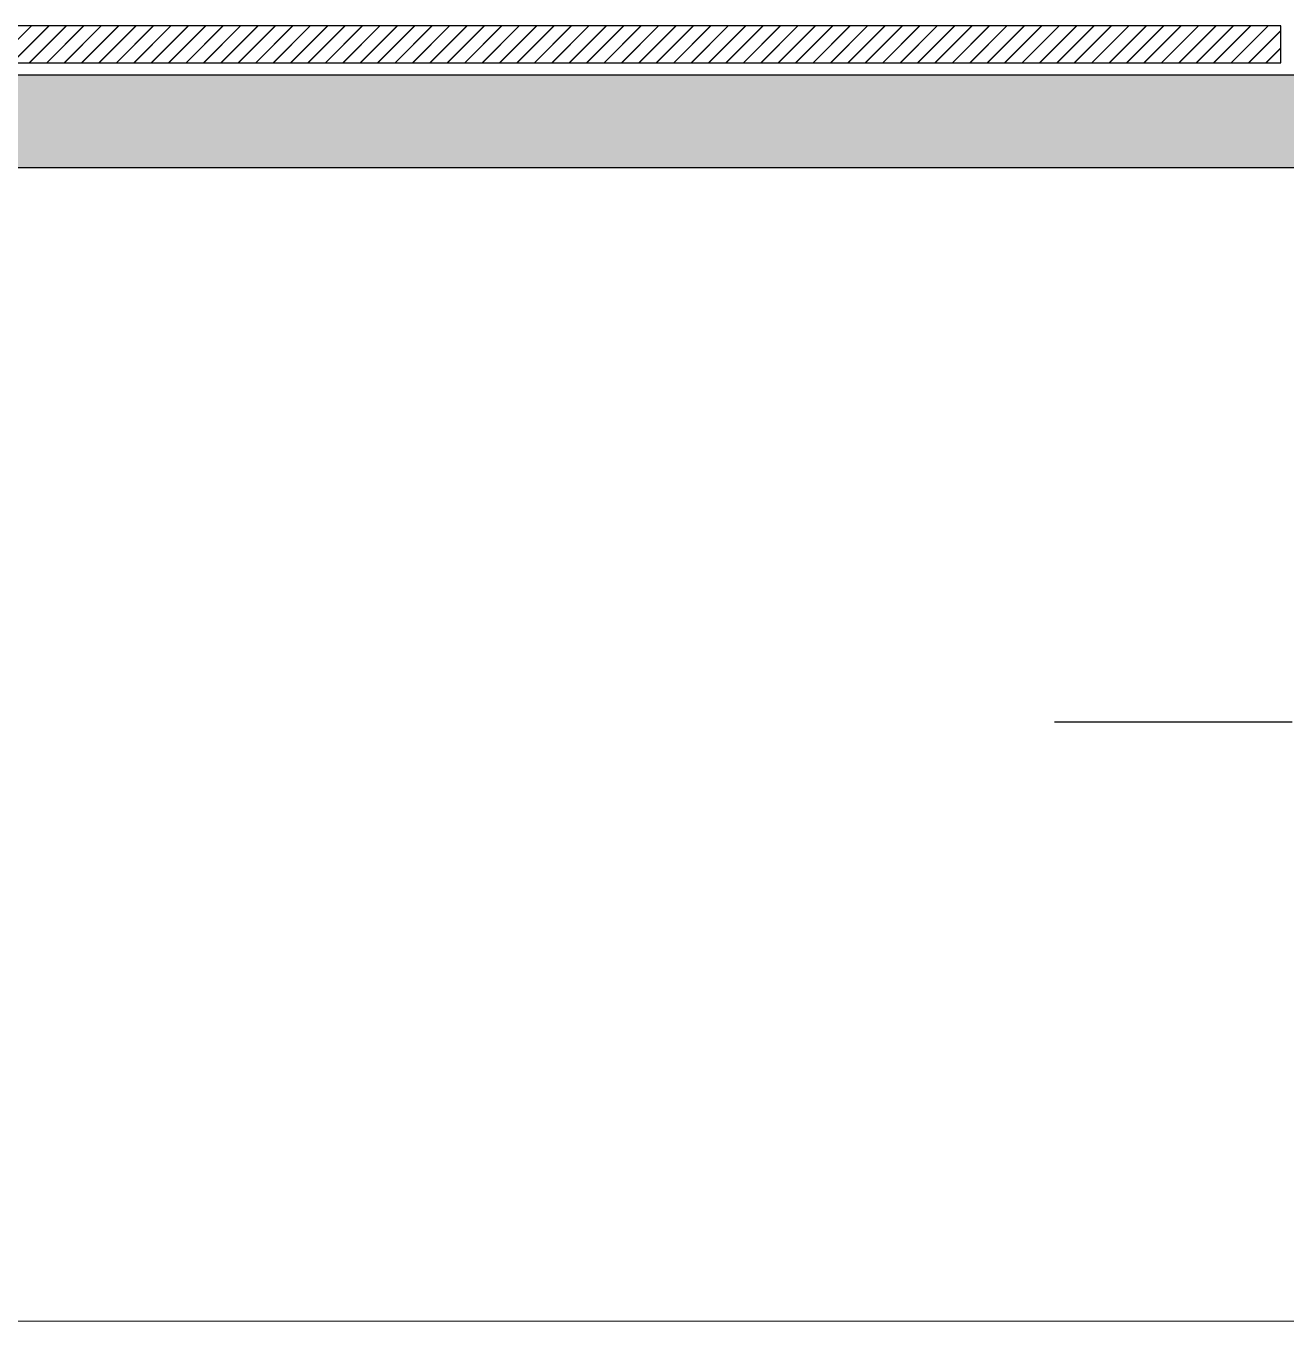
# Model space of a CAD drawing. Header units: inches. Extents: x 0.9 to 45.9, y 0.4 to 30.4.
# Drawn here: x 27.527 to 29.574, y 0.38 to 2.482 of the extents above; entities that cross this region are included whole.
import ezdxf

# ---------------------------------------------------------------- set-up
doc = ezdxf.new("R2010")
doc.units = ezdxf.units.IN
doc.header["$MEASUREMENT"] = 0
doc.layers.add('MUROS', color=9, linetype='Continuous')
doc.layers.add('PIE D PLANO', color=1, linetype='Continuous', lineweight=18)

msp = doc.modelspace()

# ---------------------------------------------------------------- hatches: boundary and pattern name
h = msp.add_hatch()
h.set_pattern_fill('JIS_LC_20', color=250, scale=0.001, style=0)
h.set_pattern_definition([(45, (-1607.790423, -927.80199), (-0.01414213562, 0.01414213562), []), (45, (-1607.790023, -927.80199), (-0.01414213562, 0.01414213562), [])])
h.paths.add_polyline_path([(21.0049, 2.4824), (21.0049, 2.4224), (29.5649, 2.4224), (29.5649, 2.4824)])
at = {"linetype": 'ByBlock', "ltscale": 0.01}
h = msp.add_hatch(dxfattribs=at)
h.set_pattern_fill('EARTH', color=34, scale=0.02, style=0)
h.set_pattern_definition([(180, (1851.01179, -916.26928), (-0.127, 0.127), [0.127, -0.127]), (180, (1851.01179, -916.22166), (-0.127, 0.127), [0.127, -0.127]), (180, (1851.01179, -916.17403), (-0.127, 0.127), [0.127, -0.127]), (90, (1850.99592, -916.15816), (0.127, 0.127), [0.127, -0.127]), (90, (1850.94829, -916.15816), (0.127, 0.127), [0.127, -0.127]), (90, (1850.90067, -916.15816), (0.127, 0.127), [0.127, -0.127])])
h.paths.add_polyline_path([(35.0849, 2.4024), (19.4599, 2.4024), (19.4599, 2.2524), (18.4599, 2.2524), (18.4599, 2.1024), (19.6099, 2.1024), (19.6099, 2.2524), (34.9349, 2.2524), (34.9349, 2.1024), (36.0849, 2.1024), (36.0849, 2.2524), (35.0849, 2.2524)])

# ---------------------------------------------------------------- linework, layer by layer
at = {"color": 7}
msp.add_line((29.1974, 1.3529), (29.5833, 1.3529), dxfattribs=at)
at = {"color": 250, "elevation": -0.074}
msp.add_lwpolyline([(21.0049, 2.4824), (21.0049, 2.4224), (29.5649, 2.4224), (29.5649, 2.4824)], close=True, dxfattribs=at)
at = {"color": 34, "linetype": 'ByBlock', "ltscale": 0.01, "elevation": -0.074}
msp.add_lwpolyline([(35.0849, 2.4024), (19.4599, 2.4024), (19.4599, 2.2524), (18.4599, 2.2524), (18.4599, 2.1024), (19.6099, 2.1024), (19.6099, 2.2524), (34.9349, 2.2524), (34.9349, 2.1024), (36.0849, 2.1024), (36.0849, 2.2524), (35.0849, 2.2524), (35.0849, 2.4024)], dxfattribs=at)
at = {"layer": 'MUROS'}
msp.add_line((35.0849, 2.4024, -0.074), (20.9849, 2.4024, -0.074), dxfattribs=at)
at = {"layer": 'PIE D PLANO'}
msp.add_line((45.9431, 0.38), (0.9431, 0.38), dxfattribs=at)

doc.saveas('drawing.dxf')
